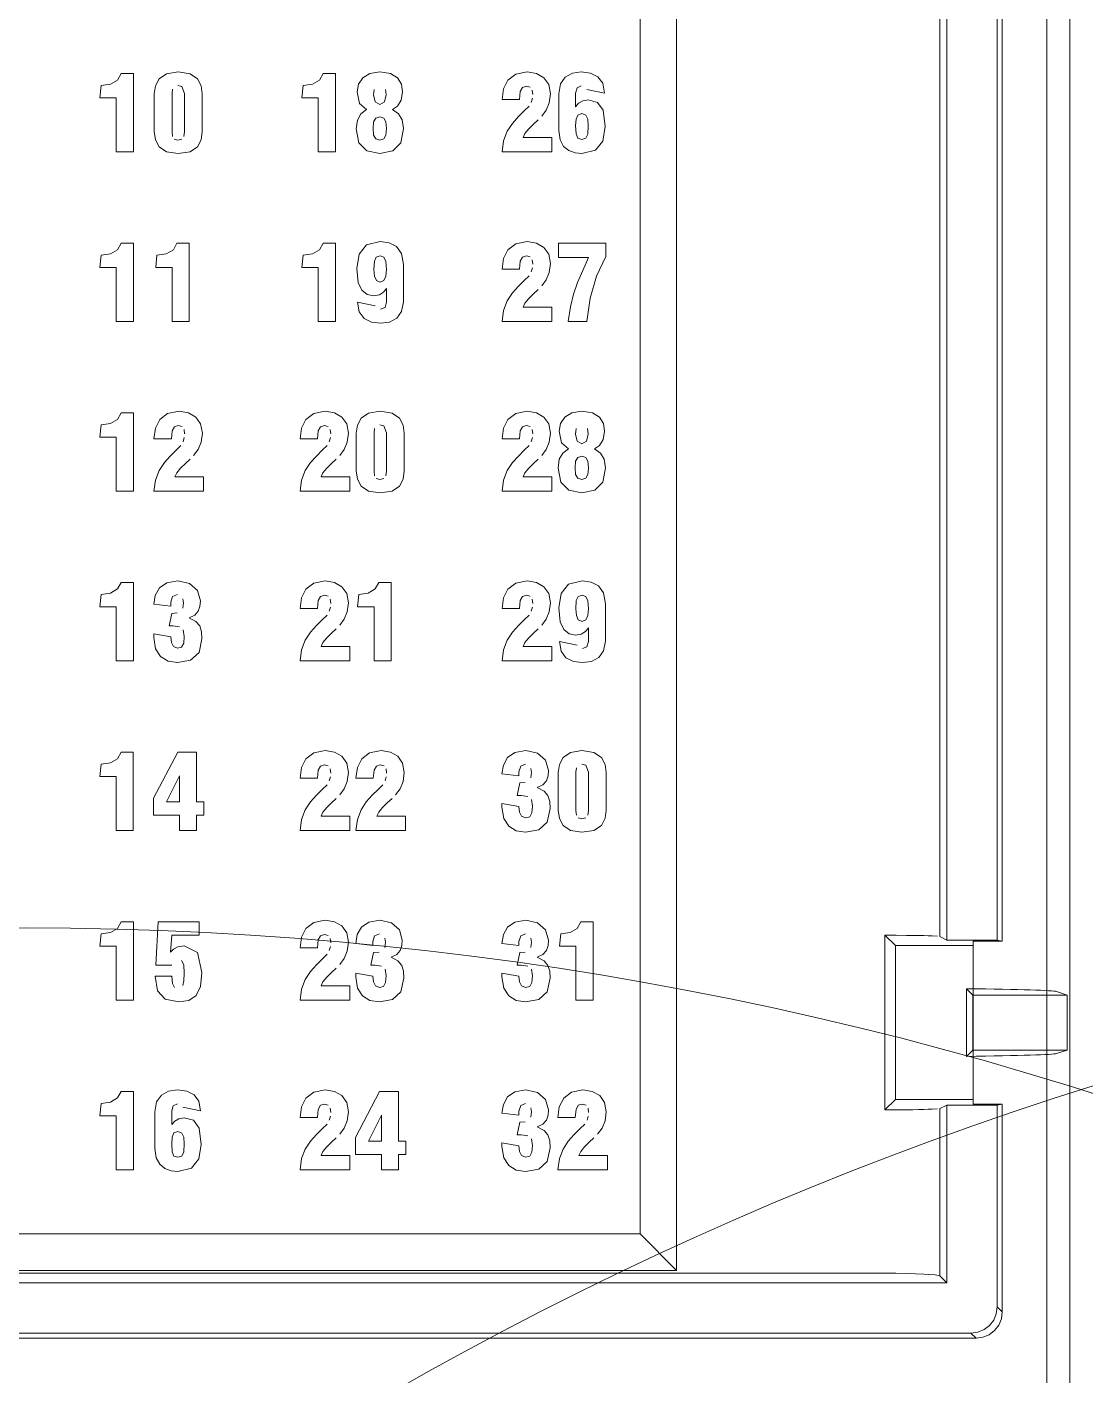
# Model space of a CAD drawing. Header units: millimetres. Extents: x -6000 to 26000, y -6000 to 26000.
# Drawn here: x 128.251 to 131.047, y -4534.939 to -4531.375 of the extents above; entities that cross this region are included whole.
import ezdxf

# ---------------------------------------------------------------- set-up
doc = ezdxf.new("R2010")
doc.units = ezdxf.units.MM
doc.header["$MEASUREMENT"] = 0
doc.layers.add('Чертеж и Рисунок_Ном._пера__7', color=7, linetype='Continuous', lineweight=15)

msp = doc.modelspace()

# ---------------------------------------------------------------- linework, layer by layer
at = {"layer": 'Чертеж и Рисунок_Ном._пера__7', "color": 7, "linetype": 'Continuous', "lineweight": 15}
for p, q in [((130.9465, -4534.9602), (130.9465, -4528.3644)), ((131.0068, -4528.3644), (131.0068, -4534.9602)), ((131.0068, -4528.3644), (131.0068, -4534.9602)), ((131.0068, -4534.9184), (131.0068, -4528.3647)), ((130.663, -4533.7796), (130.663, -4529.2135)), ((130.6822, -4533.7892), (130.6822, -4529.2039)), ((130.8149, -4533.7892), (130.8149, -4529.2039)), ((130.8282, -4529.2013), (130.8282, -4533.7919)), ((129.8711, -4534.5664), (129.8711, -4530.6716)), ((129.9675, -4530.768), (129.9675, -4534.6628)), ((130.5181, -4533.7763), (130.546, -4533.8041)), ((130.5181, -4534.2384), (130.5181, -4533.7763)), ((130.6822, -4533.7892), (130.663, -4533.7796)), ((130.8149, -4533.7892), (130.6822, -4533.7892)), ((130.8282, -4533.7919), (130.8149, -4533.7892)), ((130.546, -4534.2105), (130.546, -4533.8041)), ((130.546, -4533.8041), (130.7517, -4533.8041)), ((130.7517, -4533.7919), (130.7517, -4533.8041)), ((130.8282, -4533.7919), (130.7517, -4533.7919)), ((130.7517, -4534.2105), (130.7517, -4533.8041)), ((130.7338, -4533.9179), (130.7338, -4534.0967)), ((130.7338, -4533.9179), (130.7505, -4533.9346)), ((130.9995, -4533.9346), (130.9718, -4533.9254)), ((130.7505, -4533.9346), (130.7505, -4534.08)), ((130.9995, -4533.9346), (130.7505, -4533.9346)), ((130.9995, -4533.9346), (130.9995, -4534.08)), ((130.7338, -4534.0967), (130.7505, -4534.08)), ((130.7505, -4534.08), (130.9995, -4534.08)), ((130.9718, -4534.0893), (130.9995, -4534.08)), ((130.5181, -4534.2384), (130.546, -4534.2105)), ((130.546, -4534.2105), (130.7517, -4534.2105)), ((130.7517, -4534.2228), (130.7517, -4534.2105)), ((130.6822, -4534.2255), (130.663, -4534.235)), ((130.663, -4534.6767), (130.663, -4534.235)), ((130.8149, -4534.2255), (130.6822, -4534.2255)), ((130.6822, -4534.6959), (130.6822, -4534.2255)), ((130.8282, -4534.2228), (130.7517, -4534.2228)), ((130.8282, -4534.2228), (130.8149, -4534.2255)), ((130.8149, -4534.7593), (130.8149, -4534.2255)), ((130.8282, -4534.2228), (130.8282, -4534.7726)), ((126.4996, -4534.5664), (129.8711, -4534.5664)), ((129.8711, -4534.5664), (129.9675, -4534.6628)), ((130.4545, -4534.6696), (125.9162, -4534.6696)), ((129.9675, -4534.6628), (126.4032, -4534.6628)), ((130.663, -4534.6767), (130.6822, -4534.6959)), ((125.6885, -4534.6959), (130.6822, -4534.6959)), ((130.8282, -4534.7726), (130.8149, -4534.7593)), ((130.759, -4534.8419), (125.6117, -4534.8419)), ((125.6251, -4534.8285), (130.7456, -4534.8285)), ((130.759, -4534.8419), (130.7456, -4534.8285))]:
    msp.add_line(p, q, dxfattribs=at)
at = {"layer": 'Чертеж и Рисунок_Ном._пера__7', "color": 7, "linetype": 'Continuous', "lineweight": 15, "flags": 128}
for points in [[(128.4866, -4531.7055), (128.532, -4531.7055), (128.532, -4531.4985), (128.4996, -4531.4985), (128.4902, -4531.5155)], [(128.6196, -4531.499), (128.6004, -4531.512)], [(128.65, -4531.4941), (128.6196, -4531.499)], [(128.6817, -4531.499), (128.65, -4531.4941)], [(128.7013, -4531.5121), (128.6817, -4531.499)], [(129.0204, -4531.7055), (129.0657, -4531.7055), (129.0657, -4531.4985), (129.0333, -4531.4985), (129.0239, -4531.5155)], [(129.1569, -4531.4983), (129.1381, -4531.5096), (129.1269, -4531.5263)], [(129.1832, -4531.4941), (129.1569, -4531.4983)], [(129.2113, -4531.4984), (129.1832, -4531.4941)], [(129.23, -4531.5098), (129.2113, -4531.4984)], [(129.5424, -4531.5), (129.5218, -4531.5158)], [(129.5727, -4531.4941), (129.5424, -4531.5)], [(129.5973, -4531.498), (129.5727, -4531.4941)], [(129.6168, -4531.5093), (129.5973, -4531.498)], [(129.6296, -4531.5274), (129.6168, -4531.5093)], [(129.6734, -4531.508), (129.6607, -4531.5259)], [(129.7158, -4531.4941), (129.6924, -4531.4975), (129.6734, -4531.508)], [(129.7403, -4531.4972), (129.7158, -4531.4941)], [(129.7597, -4531.5069), (129.7403, -4531.4972)], [(129.7724, -4531.5242), (129.7597, -4531.5069)], [(128.4715, -4531.5263), (128.4466, -4531.5301), (128.4434, -4531.5627), (128.4866, -4531.5627), (128.4866, -4531.7055)], [(128.4902, -4531.5155), (128.4715, -4531.5263)], [(128.5903, -4531.5305), (128.5873, -4531.5521)], [(128.6004, -4531.512), (128.5903, -4531.5305)], [(128.6352, -4531.6645), (128.6341, -4531.6528), (128.6341, -4531.5513), (128.6352, -4531.5395)], [(128.6494, -4531.5298), (128.66, -4531.5323)], [(128.66, -4531.5323), (128.6671, -4531.5513), (128.6671, -4531.6528), (128.6655, -4531.6645)], [(128.7112, -4531.5306), (128.7013, -4531.5121)], [(128.7112, -4531.6732), (128.7139, -4531.6517), (128.7139, -4531.5521), (128.7112, -4531.5306)], [(129.0053, -4531.5263), (128.9803, -4531.5301), (128.9771, -4531.5627), (129.0204, -4531.5627), (129.0204, -4531.7055)], [(129.0239, -4531.5155), (129.0053, -4531.5263)], [(129.1269, -4531.5263), (129.1231, -4531.5465), (129.1293, -4531.5775)], [(129.1709, -4531.5734), (129.1667, -4531.5545), (129.1686, -4531.5401)], [(129.1981, -4531.5401), (129.2, -4531.5545), (129.1958, -4531.5734)], [(129.2403, -4531.5266), (129.23, -4531.5098)], [(129.2436, -4531.5465), (129.2403, -4531.5266)], [(129.5101, -4531.539), (129.5064, -4531.5669), (129.5524, -4531.5669), (129.5543, -4531.5462), (129.5604, -4531.5349)], [(129.5218, -4531.5158), (129.5101, -4531.539)], [(129.5604, -4531.5349), (129.5706, -4531.5315)], [(129.5706, -4531.5315), (129.5809, -4531.5343)], [(129.586, -4531.542), (129.5874, -4531.5536)], [(129.6342, -4531.5518), (129.6296, -4531.5274)], [(129.6607, -4531.5259), (129.656, -4531.5518), (129.656, -4531.6493), (129.6596, -4531.6736)], [(129.7007, -4531.586), (129.7007, -4531.5498), (129.7044, -4531.5358)], [(129.7044, -4531.5358), (129.7158, -4531.5309)], [(129.7304, -4531.5401), (129.777, -4531.5498), (129.7724, -4531.5242)], [(128.5873, -4531.5521), (128.5873, -4531.6517), (128.5903, -4531.6733), (128.6004, -4531.6919)], [(129.1293, -4531.5775), (129.1479, -4531.5936)], [(129.1958, -4531.5734), (129.1832, -4531.5798), (129.1709, -4531.5734)], [(129.2304, -4531.5848), (129.2399, -4531.569)], [(129.2399, -4531.569), (129.2436, -4531.5465)], [(129.5865, -4531.5634), (129.5835, -4531.5745)], [(129.623, -4531.5952), (129.6311, -4531.5761)], [(129.6311, -4531.5761), (129.6342, -4531.5518)], [(129.7195, -4531.5705), (129.7086, -4531.5769), (129.7007, -4531.586)], [(129.734, -4531.568), (129.7195, -4531.5705)], [(129.7582, -4531.5745), (129.734, -4531.568)], [(129.7735, -4531.5952), (129.7582, -4531.5745)], [(129.1479, -4531.5936), (129.133, -4531.6048), (129.1239, -4531.6212)], [(129.167, -4531.6259), (129.1724, -4531.6161), (129.1832, -4531.6131)], [(129.1832, -4531.6131), (129.1938, -4531.6161)], [(129.1938, -4531.6161), (129.1993, -4531.626), (129.2009, -4531.644)], [(129.2168, -4531.5936), (129.2304, -4531.5848)], [(129.2324, -4531.6048), (129.2168, -4531.5936)], [(129.2422, -4531.6211), (129.2324, -4531.6048)], [(129.5494, -4531.6123), (129.5338, -4531.63)], [(129.5647, -4531.5973), (129.5494, -4531.6123)], [(129.5777, -4531.5842), (129.5647, -4531.5973)], [(129.6112, -4531.6113), (129.623, -4531.5952)], [(129.7007, -4531.636), (129.7019, -4531.6188), (129.7067, -4531.608), (129.7169, -4531.6042), (129.7274, -4531.608)], [(129.7274, -4531.608), (129.7326, -4531.619)], [(129.7727, -4531.6767), (129.7788, -4531.6387), (129.7735, -4531.5952)], [(129.1239, -4531.6212), (129.1208, -4531.6446), (129.1278, -4531.6815)], [(129.1655, -4531.644), (129.167, -4531.6259)], [(129.167, -4531.6612), (129.1655, -4531.644)], [(129.2009, -4531.644), (129.1994, -4531.6612)], [(129.2386, -4531.6814), (129.2456, -4531.644), (129.2422, -4531.6211)], [(129.52, -4531.6509), (129.5102, -4531.6759)], [(129.5338, -4531.63), (129.52, -4531.6509)], [(129.5666, -4531.6567), (129.5767, -4531.6447)], [(129.5767, -4531.6447), (129.5894, -4531.6325)], [(129.5894, -4531.6325), (129.6018, -4531.621)], [(129.702, -4531.6577), (129.7007, -4531.636)], [(129.7326, -4531.619), (129.734, -4531.6363)], [(129.734, -4531.6363), (129.7327, -4531.6582)], [(128.66, -4531.6718), (128.6494, -4531.6743), (128.6397, -4531.6718)], [(128.7013, -4531.6918), (128.7112, -4531.6732)], [(129.1278, -4531.6815), (129.1487, -4531.703)], [(129.1724, -4531.6713), (129.167, -4531.6612)], [(129.194, -4531.6713), (129.1832, -4531.6746), (129.1724, -4531.6713)], [(129.1994, -4531.6612), (129.194, -4531.6713)], [(129.2177, -4531.703), (129.2386, -4531.6814)], [(129.5064, -4531.7055), (129.6377, -4531.7055), (129.6377, -4531.6676), (129.5618, -4531.6676), (129.5666, -4531.6567)], [(129.5102, -4531.6759), (129.5064, -4531.7055)], [(129.6596, -4531.6736), (129.6691, -4531.6909)], [(129.7068, -4531.669), (129.702, -4531.6577)], [(129.7169, -4531.6723), (129.7068, -4531.669)], [(129.7275, -4531.6692), (129.7169, -4531.6723)], [(129.7327, -4531.6582), (129.7275, -4531.6692)], [(129.7529, -4531.7012), (129.7727, -4531.6767)], [(128.6004, -4531.6919), (128.6196, -4531.705)], [(128.6196, -4531.705), (128.65, -4531.7099)], [(128.65, -4531.7099), (128.6817, -4531.705)], [(128.6817, -4531.705), (128.7013, -4531.6918)], [(129.1487, -4531.703), (129.1832, -4531.7099)], [(129.1832, -4531.7099), (129.2177, -4531.703)], [(129.6691, -4531.6909), (129.683, -4531.7021), (129.6995, -4531.7081), (129.7169, -4531.7099)], [(129.7169, -4531.7099), (129.7529, -4531.7012)], [(128.4902, -4531.964), (128.4715, -4531.9748)], [(128.4866, -4532.1541), (128.532, -4532.1541), (128.532, -4531.9471), (128.4996, -4531.9471), (128.4902, -4531.964)], [(128.6377, -4531.964), (128.619, -4531.9748)], [(128.6341, -4532.1541), (128.6795, -4532.1541), (128.6795, -4531.9471), (128.6471, -4531.9471), (128.6377, -4531.964)], [(129.0239, -4531.964), (129.0053, -4531.9748)], [(129.0204, -4532.1541), (129.0657, -4532.1541), (129.0657, -4531.9471), (129.0333, -4531.9471), (129.0239, -4531.964)], [(129.1841, -4531.9427), (129.1485, -4531.9513), (129.1289, -4531.9755)], [(129.2077, -4531.9456), (129.1841, -4531.9427)], [(129.2407, -4531.9743), (129.2273, -4531.9556), (129.2077, -4531.9456)], [(129.5218, -4531.9644), (129.5101, -4531.9875)], [(129.5424, -4531.9485), (129.5218, -4531.9644)], [(129.5727, -4531.9427), (129.5424, -4531.9485)], [(129.5973, -4531.9466), (129.5727, -4531.9427)], [(129.6168, -4531.9579), (129.5973, -4531.9466)], [(129.6296, -4531.976), (129.6168, -4531.9579)], [(129.7562, -4532.0339), (129.7802, -4531.9816), (129.7802, -4531.9471), (129.6554, -4531.9471), (129.6554, -4531.9851), (129.7352, -4531.9851), (129.7194, -4532.019)], [(128.4715, -4531.9748), (128.4466, -4531.9786), (128.4434, -4532.0113), (128.4866, -4532.0113), (128.4866, -4532.1541)], [(128.619, -4531.9748), (128.5941, -4531.9786), (128.5909, -4532.0113), (128.6341, -4532.0113), (128.6341, -4532.1541)], [(129.0053, -4531.9748), (128.9803, -4531.9786), (128.9771, -4532.0113), (129.0204, -4532.0113), (129.0204, -4532.1541)], [(129.1289, -4531.9755), (129.1228, -4532.0134), (129.1264, -4532.0504)], [(129.1676, -4532.0166), (129.1688, -4531.9947)], [(129.1688, -4531.9947), (129.1737, -4531.9835)], [(129.1737, -4531.9835), (129.1841, -4531.9804)], [(129.1841, -4531.9804), (129.1943, -4531.9836)], [(129.1943, -4531.9836), (129.1994, -4531.9949)], [(129.1994, -4531.9949), (129.2009, -4532.0166)], [(129.2409, -4532.1277), (129.2456, -4532.102), (129.2456, -4532.0036), (129.2407, -4531.9743)], [(129.5101, -4531.9875), (129.5064, -4532.0154), (129.5524, -4532.0154), (129.5543, -4531.9948), (129.5604, -4531.9835)], [(129.5604, -4531.9835), (129.5706, -4531.9801)], [(129.5706, -4531.9801), (129.5809, -4531.9828)], [(129.586, -4531.9905), (129.5874, -4532.0022)], [(129.6342, -4532.0004), (129.6296, -4531.976)], [(129.6311, -4532.0247), (129.6342, -4532.0004)], [(129.1691, -4532.0342), (129.1676, -4532.0166)], [(129.1841, -4532.0499), (129.1742, -4532.0457), (129.1691, -4532.0342)], [(129.1994, -4532.0342), (129.1943, -4532.0457)], [(129.2009, -4532.0166), (129.1994, -4532.0342)], [(129.5777, -4532.0328), (129.5647, -4532.0459)], [(129.5865, -4532.0119), (129.5835, -4532.023)], [(129.6112, -4532.0599), (129.623, -4532.0438)], [(129.623, -4532.0438), (129.6311, -4532.0247)], [(129.7194, -4532.019), (129.7061, -4532.0504)], [(129.7393, -4532.0923), (129.7562, -4532.0339)], [(129.1264, -4532.0504), (129.136, -4532.0709)], [(129.136, -4532.0709), (129.1502, -4532.0824)], [(129.182, -4532.0833), (129.193, -4532.0764)], [(129.1943, -4532.0457), (129.1841, -4532.0499)], [(129.193, -4532.0764), (129.2009, -4532.0669), (129.2009, -4532.1029), (129.1971, -4532.1168)], [(129.5338, -4532.0785), (129.52, -4532.0995)], [(129.5494, -4532.0609), (129.5338, -4532.0785)], [(129.5647, -4532.0459), (129.5494, -4532.0609)], [(129.5894, -4532.081), (129.6018, -4532.0695)], [(129.7061, -4532.0504), (129.6954, -4532.0816)], [(129.1243, -4532.1029), (129.1289, -4532.1284), (129.1416, -4532.1457)], [(129.1709, -4532.1126), (129.1243, -4532.1029)], [(129.1502, -4532.0824), (129.1673, -4532.0861)], [(129.1673, -4532.0861), (129.182, -4532.0833)], [(129.5064, -4532.1541), (129.6377, -4532.1541), (129.6377, -4532.1161), (129.5618, -4532.1161), (129.5666, -4532.1053)], [(129.52, -4532.0995), (129.5102, -4532.1244)], [(129.5666, -4532.1053), (129.5767, -4532.0932)], [(129.5767, -4532.0932), (129.5894, -4532.081)], [(129.6954, -4532.0816), (129.687, -4532.1154)], [(129.7308, -4532.1541), (129.7393, -4532.0923)], [(129.1416, -4532.1457), (129.161, -4532.1555)], [(129.1971, -4532.1168), (129.1855, -4532.1217)], [(129.209, -4532.1553), (129.228, -4532.1452)], [(129.228, -4532.1452), (129.2409, -4532.1277)], [(129.5102, -4532.1244), (129.5064, -4532.1541)], [(129.687, -4532.1154), (129.681, -4532.1541), (129.7308, -4532.1541)], [(129.161, -4532.1555), (129.1855, -4532.1585), (129.209, -4532.1553)], [(128.4866, -4532.6026), (128.532, -4532.6026), (128.532, -4532.3957), (128.4996, -4532.3957), (128.4902, -4532.4126)], [(128.6224, -4532.3971), (128.6018, -4532.4129)], [(128.6527, -4532.3912), (128.6224, -4532.3971)], [(128.6773, -4532.3951), (128.6527, -4532.3912)], [(128.6968, -4532.4064), (128.6773, -4532.3951)], [(129.0086, -4532.3971), (128.988, -4532.4129)], [(129.0389, -4532.3912), (129.0086, -4532.3971)], [(129.0636, -4532.3951), (129.0389, -4532.3912)], [(129.083, -4532.4064), (129.0636, -4532.3951)], [(129.1534, -4532.3961), (129.1341, -4532.4091)], [(129.1838, -4532.3912), (129.1534, -4532.3961)], [(129.2155, -4532.3962), (129.1838, -4532.3912)], [(129.2351, -4532.4092), (129.2155, -4532.3962)], [(129.5424, -4532.3971), (129.5218, -4532.4129)], [(129.5727, -4532.3912), (129.5424, -4532.3971)], [(129.5973, -4532.3951), (129.5727, -4532.3912)], [(129.6168, -4532.4064), (129.5973, -4532.3951)], [(129.6907, -4532.3954), (129.6719, -4532.4068), (129.6607, -4532.4234)], [(129.7169, -4532.3912), (129.6907, -4532.3954)], [(129.745, -4532.3955), (129.7169, -4532.3912)], [(129.7637, -4532.407), (129.745, -4532.3955)], [(128.4715, -4532.4234), (128.4466, -4532.4272), (128.4434, -4532.4598), (128.4866, -4532.4598), (128.4866, -4532.6026)], [(128.4902, -4532.4126), (128.4715, -4532.4234)], [(128.5901, -4532.4361), (128.5864, -4532.464), (128.6324, -4532.464), (128.6343, -4532.4433), (128.6404, -4532.432)], [(128.6018, -4532.4129), (128.5901, -4532.4361)], [(128.6404, -4532.432), (128.6506, -4532.4286)], [(128.6506, -4532.4286), (128.6609, -4532.4314)], [(128.7096, -4532.4245), (128.6968, -4532.4064)], [(128.7142, -4532.4489), (128.7096, -4532.4245)], [(128.9764, -4532.4361), (128.9727, -4532.464), (129.0186, -4532.464), (129.0206, -4532.4433), (129.0267, -4532.432)], [(128.988, -4532.4129), (128.9764, -4532.4361)], [(129.0267, -4532.432), (129.0369, -4532.4286)], [(129.0369, -4532.4286), (129.0471, -4532.4314)], [(129.0959, -4532.4245), (129.083, -4532.4064)], [(129.1005, -4532.4489), (129.0959, -4532.4245)], [(129.124, -4532.4277), (129.1211, -4532.4493)], [(129.1341, -4532.4091), (129.124, -4532.4277)], [(129.1832, -4532.4269), (129.1938, -4532.4294)], [(129.1938, -4532.4294), (129.2009, -4532.4484), (129.2009, -4532.5499), (129.1993, -4532.5617)], [(129.2449, -4532.4277), (129.2351, -4532.4092)], [(129.2449, -4532.5703), (129.2477, -4532.5488), (129.2477, -4532.4493), (129.2449, -4532.4277)], [(129.5101, -4532.4361), (129.5064, -4532.464), (129.5524, -4532.464), (129.5543, -4532.4433), (129.5604, -4532.432)], [(129.5218, -4532.4129), (129.5101, -4532.4361)], [(129.5604, -4532.432), (129.5706, -4532.4286)], [(129.5706, -4532.4286), (129.5809, -4532.4314)], [(129.6296, -4532.4245), (129.6168, -4532.4064)], [(129.6342, -4532.4489), (129.6296, -4532.4245)], [(129.6607, -4532.4234), (129.6569, -4532.4436), (129.663, -4532.4746)], [(129.7741, -4532.4237), (129.7637, -4532.407)], [(129.7773, -4532.4436), (129.7741, -4532.4237)], [(128.6665, -4532.4605), (128.6635, -4532.4716)], [(128.666, -4532.4391), (128.6674, -4532.4507)], [(128.7111, -4532.4732), (128.7142, -4532.4489)], [(129.0528, -4532.4605), (129.0497, -4532.4716)], [(129.0522, -4532.4391), (129.0537, -4532.4507)], [(129.0974, -4532.4732), (129.1005, -4532.4489)], [(129.1211, -4532.4493), (129.1211, -4532.5488), (129.124, -4532.5704), (129.1341, -4532.589)], [(129.169, -4532.5617), (129.1679, -4532.5499), (129.1679, -4532.4484), (129.169, -4532.4366)], [(129.5865, -4532.4605), (129.5835, -4532.4716)], [(129.586, -4532.4391), (129.5874, -4532.4507)], [(129.6311, -4532.4732), (129.6342, -4532.4489)], [(129.7046, -4532.4705), (129.7005, -4532.4516), (129.7024, -4532.4372)], [(129.7295, -4532.4705), (129.7169, -4532.4769), (129.7046, -4532.4705)], [(129.7318, -4532.4372), (129.7337, -4532.4516), (129.7295, -4532.4705)], [(129.7641, -4532.4819), (129.7737, -4532.4661)], [(129.7737, -4532.4661), (129.7773, -4532.4436)], [(128.6447, -4532.4944), (128.6294, -4532.5095)], [(128.6577, -4532.4813), (128.6447, -4532.4944)], [(128.6912, -4532.5084), (128.703, -4532.4923)], [(128.703, -4532.4923), (128.7111, -4532.4732)], [(129.031, -4532.4944), (129.0157, -4532.5095)], [(129.0439, -4532.4813), (129.031, -4532.4944)], [(129.0775, -4532.5084), (129.0892, -4532.4923)], [(129.0892, -4532.4923), (129.0974, -4532.4732)], [(129.5647, -4532.4944), (129.5494, -4532.5095)], [(129.5777, -4532.4813), (129.5647, -4532.4944)], [(129.6112, -4532.5084), (129.623, -4532.4923)], [(129.623, -4532.4923), (129.6311, -4532.4732)], [(129.6816, -4532.4908), (129.6667, -4532.5019), (129.6576, -4532.5183)], [(129.663, -4532.4746), (129.6816, -4532.4908)], [(129.7505, -4532.4908), (129.7641, -4532.4819)], [(129.7661, -4532.5019), (129.7505, -4532.4908)], [(129.7759, -4532.5182), (129.7661, -4532.5019)], [(128.6138, -4532.5271), (128.6, -4532.548)], [(128.6294, -4532.5095), (128.6138, -4532.5271)], [(128.6466, -4532.5538), (128.6567, -4532.5418)], [(128.6567, -4532.5418), (128.6694, -4532.5296)], [(128.6694, -4532.5296), (128.6818, -4532.5181)], [(129, -4532.5271), (128.9862, -4532.548)], [(129.0157, -4532.5095), (129, -4532.5271)], [(129.0328, -4532.5538), (129.043, -4532.5418)], [(129.043, -4532.5418), (129.0556, -4532.5296)], [(129.0556, -4532.5296), (129.068, -4532.5181)], [(129.5338, -4532.5271), (129.52, -4532.548)], [(129.5494, -4532.5095), (129.5338, -4532.5271)], [(129.5666, -4532.5538), (129.5767, -4532.5418)], [(129.5767, -4532.5418), (129.5894, -4532.5296)], [(129.5894, -4532.5296), (129.6018, -4532.5181)], [(129.6576, -4532.5183), (129.6545, -4532.5417), (129.6615, -4532.5786)], [(129.6993, -4532.5411), (129.7008, -4532.523)], [(129.7008, -4532.5583), (129.6993, -4532.5411)], [(129.7008, -4532.523), (129.7062, -4532.5132), (129.7169, -4532.5102)], [(129.7169, -4532.5102), (129.7275, -4532.5132)], [(129.7275, -4532.5132), (129.733, -4532.5231), (129.7346, -4532.5411)], [(129.7346, -4532.5411), (129.7332, -4532.5583)], [(129.7723, -4532.5785), (129.7794, -4532.5411), (129.7759, -4532.5182)], [(128.5864, -4532.6026), (128.7177, -4532.6026), (128.7177, -4532.5647), (128.6418, -4532.5647), (128.6466, -4532.5538)], [(128.5902, -4532.573), (128.5864, -4532.6026)], [(128.6, -4532.548), (128.5902, -4532.573)], [(128.9727, -4532.6026), (129.104, -4532.6026), (129.104, -4532.5647), (129.028, -4532.5647), (129.0328, -4532.5538)], [(128.9764, -4532.573), (128.9727, -4532.6026)], [(128.9862, -4532.548), (128.9764, -4532.573)], [(129.1938, -4532.5689), (129.1832, -4532.5714), (129.1735, -4532.5689)], [(129.2351, -4532.589), (129.2449, -4532.5703)], [(129.5064, -4532.6026), (129.6377, -4532.6026), (129.6377, -4532.5647), (129.5618, -4532.5647), (129.5666, -4532.5538)], [(129.5102, -4532.573), (129.5064, -4532.6026)], [(129.52, -4532.548), (129.5102, -4532.573)], [(129.7062, -4532.5684), (129.7008, -4532.5583)], [(129.7278, -4532.5684), (129.7169, -4532.5717), (129.7062, -4532.5684)], [(129.7332, -4532.5583), (129.7278, -4532.5684)], [(129.7514, -4532.6001), (129.7723, -4532.5785)], [(129.1341, -4532.589), (129.1534, -4532.6022)], [(129.1534, -4532.6022), (129.1838, -4532.607)], [(129.1838, -4532.607), (129.2155, -4532.6021)], [(129.2155, -4532.6021), (129.2351, -4532.589)], [(129.6615, -4532.5786), (129.6824, -4532.6001)], [(129.6824, -4532.6001), (129.7169, -4532.607)], [(129.7169, -4532.607), (129.7514, -4532.6001)], [(128.4902, -4532.8611), (128.4715, -4532.8719)], [(128.4866, -4533.0512), (128.532, -4533.0512), (128.532, -4532.8442), (128.4996, -4532.8442), (128.4902, -4532.8611)], [(128.601, -4532.8584), (128.5897, -4532.8779), (128.5861, -4532.901), (128.6309, -4532.9069)], [(128.6205, -4532.8449), (128.601, -4532.8584)], [(128.6491, -4532.8398), (128.6205, -4532.8449)], [(128.6804, -4532.8465), (128.6491, -4532.8398)], [(128.7014, -4532.8648), (128.6804, -4532.8465)], [(128.988, -4532.8615), (128.9764, -4532.8846)], [(129.0086, -4532.8456), (128.988, -4532.8615)], [(129.0389, -4532.8398), (129.0086, -4532.8456)], [(129.0636, -4532.8437), (129.0389, -4532.8398)], [(129.083, -4532.855), (129.0636, -4532.8437)], [(129.0959, -4532.8731), (129.083, -4532.855)], [(129.1714, -4532.8611), (129.1528, -4532.8719)], [(129.1679, -4533.0512), (129.2132, -4533.0512), (129.2132, -4532.8442), (129.1808, -4532.8442), (129.1714, -4532.8611)], [(129.5218, -4532.8615), (129.5101, -4532.8846)], [(129.5424, -4532.8456), (129.5218, -4532.8615)], [(129.5727, -4532.8398), (129.5424, -4532.8456)], [(129.5973, -4532.8437), (129.5727, -4532.8398)], [(129.6168, -4532.855), (129.5973, -4532.8437)], [(129.6296, -4532.8731), (129.6168, -4532.855)], [(129.7178, -4532.8398), (129.6823, -4532.8484), (129.6627, -4532.8726)], [(129.7415, -4532.8427), (129.7178, -4532.8398)], [(129.7744, -4532.8714), (129.761, -4532.8527), (129.7415, -4532.8427)], [(128.4715, -4532.8719), (128.4466, -4532.8757), (128.4434, -4532.9084), (128.4866, -4532.9084), (128.4866, -4533.0512)], [(128.6309, -4532.9069), (128.6309, -4532.8957), (128.6356, -4532.8809)], [(128.6356, -4532.8809), (128.6483, -4532.8754)], [(128.6626, -4532.8868), (128.6642, -4532.8975), (128.6625, -4532.9118)], [(128.7089, -4532.8925), (128.7014, -4532.8648)], [(128.7078, -4532.907), (128.7089, -4532.8925)], [(128.9764, -4532.8846), (128.9727, -4532.9125), (129.0186, -4532.9125), (129.0206, -4532.8919), (129.0267, -4532.8806)], [(129.0267, -4532.8806), (129.0369, -4532.8772)], [(129.0369, -4532.8772), (129.0471, -4532.8799)], [(129.0522, -4532.8876), (129.0537, -4532.8993)], [(129.1005, -4532.8975), (129.0959, -4532.8731)], [(129.0974, -4532.9218), (129.1005, -4532.8975)], [(129.1528, -4532.8719), (129.1278, -4532.8757), (129.1246, -4532.9084), (129.1679, -4532.9084), (129.1679, -4533.0512)], [(129.5101, -4532.8846), (129.5064, -4532.9125), (129.5524, -4532.9125), (129.5543, -4532.8919), (129.5604, -4532.8806)], [(129.5604, -4532.8806), (129.5706, -4532.8772)], [(129.5706, -4532.8772), (129.5809, -4532.8799)], [(129.586, -4532.8876), (129.5874, -4532.8993)], [(129.6342, -4532.8975), (129.6296, -4532.8731)], [(129.6311, -4532.9218), (129.6342, -4532.8975)], [(129.6627, -4532.8726), (129.6566, -4532.9105), (129.6601, -4532.9475)], [(129.7013, -4532.9137), (129.7025, -4532.8918)], [(129.7025, -4532.8918), (129.7074, -4532.8806)], [(129.7074, -4532.8806), (129.7178, -4532.8775)], [(129.7178, -4532.8775), (129.7281, -4532.8807)], [(129.7281, -4532.8807), (129.7332, -4532.892)], [(129.7332, -4532.892), (129.7346, -4532.9137)], [(129.7746, -4533.0248), (129.7794, -4532.9991), (129.7794, -4532.9007), (129.7744, -4532.8714)], [(128.6476, -4532.9244), (128.6332, -4532.9255), (128.6262, -4532.9587), (128.6365, -4532.9587), (128.6542, -4532.961)], [(128.6795, -4532.9373), (128.6945, -4532.9302)], [(128.6945, -4532.9302), (128.7035, -4532.9198)], [(128.7035, -4532.9198), (128.7078, -4532.907)], [(129.0439, -4532.9299), (129.031, -4532.943)], [(129.0528, -4532.909), (129.0497, -4532.9201)], [(129.0892, -4532.9409), (129.0974, -4532.9218)], [(129.5777, -4532.9299), (129.5647, -4532.943)], [(129.5865, -4532.909), (129.5835, -4532.9201)], [(129.623, -4532.9409), (129.6311, -4532.9218)], [(129.7028, -4532.9314), (129.7013, -4532.9137)], [(129.7178, -4532.947), (129.7079, -4532.9428), (129.7028, -4532.9314)], [(129.7332, -4532.9314), (129.7281, -4532.9428)], [(129.7346, -4532.9137), (129.7332, -4532.9314)], [(128.6637, -4532.9694), (128.6665, -4532.9864)], [(128.6972, -4532.9469), (128.6795, -4532.9373)], [(128.7074, -4532.9589), (128.6972, -4532.9469)], [(128.7122, -4532.9742), (128.7074, -4532.9589)], [(129.0157, -4532.958), (129, -4532.9756)], [(129.031, -4532.943), (129.0157, -4532.958)], [(129.0556, -4532.9781), (129.068, -4532.9666)], [(129.0775, -4532.957), (129.0892, -4532.9409)], [(129.5494, -4532.958), (129.5338, -4532.9756)], [(129.5647, -4532.943), (129.5494, -4532.958)], [(129.5894, -4532.9781), (129.6018, -4532.9666)], [(129.6112, -4532.957), (129.623, -4532.9409)], [(129.6601, -4532.9475), (129.6698, -4532.968)], [(129.6698, -4532.968), (129.6839, -4532.9796)], [(129.7281, -4532.9428), (129.7178, -4532.947)], [(129.7267, -4532.9735), (129.7346, -4532.964), (129.7346, -4533), (129.7308, -4533.0139)], [(128.6325, -4533.0022), (128.6309, -4532.9873), (128.5861, -4532.9793), (128.5861, -4532.9897), (128.5908, -4533.0194)], [(128.6381, -4533.0133), (128.6325, -4533.0022)], [(128.6665, -4532.9864), (128.665, -4533.0046), (128.6593, -4533.0146)], [(128.7055, -4533.029), (128.7133, -4532.9932)], [(128.7133, -4532.9932), (128.7122, -4532.9742)], [(128.9727, -4533.0512), (129.104, -4533.0512), (129.104, -4533.0132), (129.028, -4533.0132), (129.0328, -4533.0024)], [(128.9862, -4532.9966), (128.9764, -4533.0216)], [(129, -4532.9756), (128.9862, -4532.9966)], [(129.0328, -4533.0024), (129.043, -4532.9904)], [(129.043, -4532.9904), (129.0556, -4532.9781)], [(129.5064, -4533.0512), (129.6377, -4533.0512), (129.6377, -4533.0132), (129.5618, -4533.0132), (129.5666, -4533.0024)], [(129.52, -4532.9966), (129.5102, -4533.0216)], [(129.5338, -4532.9756), (129.52, -4532.9966)], [(129.5666, -4533.0024), (129.5767, -4532.9904)], [(129.5767, -4532.9904), (129.5894, -4532.9781)], [(129.6581, -4533), (129.6626, -4533.0255), (129.6753, -4533.0428)], [(129.7047, -4533.0097), (129.6581, -4533)], [(129.6839, -4532.9796), (129.701, -4532.9832)], [(129.701, -4532.9832), (129.7158, -4532.9804)], [(129.7158, -4532.9804), (129.7267, -4532.9735)], [(128.5908, -4533.0194), (128.6038, -4533.0399)], [(128.6038, -4533.0399), (128.6235, -4533.0518)], [(128.6486, -4533.0176), (128.6381, -4533.0133)], [(128.6593, -4533.0146), (128.6486, -4533.0176)], [(128.6833, -4533.0492), (128.7055, -4533.029)], [(128.9764, -4533.0216), (128.9727, -4533.0512)], [(129.5102, -4533.0216), (129.5064, -4533.0512)], [(129.7308, -4533.0139), (129.7193, -4533.0188)], [(129.7618, -4533.0424), (129.7746, -4533.0248)], [(128.6235, -4533.0518), (128.6486, -4533.0556)], [(128.6486, -4533.0556), (128.6833, -4533.0492)], [(129.6753, -4533.0428), (129.6947, -4533.0526)], [(129.6947, -4533.0526), (129.7193, -4533.0556), (129.7427, -4533.0524)], [(129.7427, -4533.0524), (129.7618, -4533.0424)], [(129.0389, -4533.2884), (129.0086, -4533.2942)], [(129.0636, -4533.2922), (129.0389, -4533.2884)], [(129.1864, -4533.2884), (129.1561, -4533.2942)], [(129.2111, -4533.2922), (129.1864, -4533.2884)], [(129.5691, -4533.2884), (129.5405, -4533.2934)], [(129.6004, -4533.295), (129.5691, -4533.2884)], [(129.7175, -4533.2884), (129.6871, -4533.2932)], [(129.7492, -4533.2933), (129.7175, -4533.2884)], [(128.4714, -4533.3205), (128.4464, -4533.3243), (128.4432, -4533.3569), (128.4865, -4533.3569), (128.4865, -4533.4997)], [(128.49, -4533.3097), (128.4714, -4533.3205)], [(128.4865, -4533.4997), (128.5318, -4533.4997), (128.5318, -4533.2928), (128.4994, -4533.2928), (128.49, -4533.3097)], [(128.988, -4533.31), (128.9764, -4533.3332)], [(129.0086, -4533.2942), (128.988, -4533.31)], [(129.0267, -4533.3291), (129.0369, -4533.3257)], [(129.0369, -4533.3257), (129.0471, -4533.3285)], [(129.083, -4533.3035), (129.0636, -4533.2922)], [(129.0959, -4533.3216), (129.083, -4533.3035)], [(129.1005, -4533.3461), (129.0959, -4533.3216)], [(129.1355, -4533.31), (129.1239, -4533.3332)], [(129.1561, -4533.2942), (129.1355, -4533.31)], [(129.1742, -4533.3291), (129.1844, -4533.3257)], [(129.1844, -4533.3257), (129.1946, -4533.3285)], [(129.2305, -4533.3035), (129.2111, -4533.2922)], [(129.2434, -4533.3216), (129.2305, -4533.3035)], [(129.248, -4533.3461), (129.2434, -4533.3216)], [(129.521, -4533.307), (129.5097, -4533.3265), (129.5061, -4533.3496), (129.5509, -4533.3555)], [(129.5405, -4533.2934), (129.521, -4533.307)], [(129.5556, -4533.3295), (129.5683, -4533.324)], [(129.6213, -4533.3134), (129.6004, -4533.295)], [(129.6289, -4533.3411), (129.6213, -4533.3134)], [(129.6577, -4533.3248), (129.6548, -4533.3464)], [(129.6679, -4533.3062), (129.6577, -4533.3248)], [(129.6871, -4533.2932), (129.6679, -4533.3062)], [(129.7169, -4533.324), (129.7275, -4533.3265)], [(129.7275, -4533.3265), (129.7346, -4533.3455), (129.7346, -4533.447), (129.733, -4533.4588)], [(129.7688, -4533.3063), (129.7492, -4533.2933)], [(129.7787, -4533.3249), (129.7688, -4533.3063)], [(129.7787, -4533.4674), (129.7814, -4533.4459), (129.7814, -4533.3464), (129.7787, -4533.3249)], [(128.9764, -4533.3332), (128.9727, -4533.3611), (129.0186, -4533.3611), (129.0206, -4533.3404), (129.0267, -4533.3291)], [(129.0528, -4533.3576), (129.0497, -4533.3687)], [(129.0522, -4533.3362), (129.0537, -4533.3478)], [(129.0974, -4533.3704), (129.1005, -4533.3461)], [(129.1239, -4533.3332), (129.1202, -4533.3611), (129.1661, -4533.3611), (129.1681, -4533.3404), (129.1742, -4533.3291)], [(129.2003, -4533.3576), (129.1972, -4533.3687)], [(129.1997, -4533.3362), (129.2012, -4533.3478)], [(129.2449, -4533.3704), (129.248, -4533.3461)], [(129.5509, -4533.3555), (129.5509, -4533.3443), (129.5556, -4533.3295)], [(129.5826, -4533.3354), (129.5842, -4533.3461), (129.5825, -4533.3604)], [(129.6235, -4533.3684), (129.6278, -4533.3555)], [(129.6278, -4533.3555), (129.6289, -4533.3411)], [(129.6548, -4533.3464), (129.6548, -4533.4459), (129.6577, -4533.4675), (129.6679, -4533.4862)], [(129.7027, -4533.4588), (129.7016, -4533.447), (129.7016, -4533.3455), (129.7027, -4533.3337)], [(129.031, -4533.3915), (129.0157, -4533.4066)], [(129.0439, -4533.3785), (129.031, -4533.3915)], [(129.0775, -4533.4055), (129.0892, -4533.3894)], [(129.0892, -4533.3894), (129.0974, -4533.3704)], [(129.1785, -4533.3915), (129.1632, -4533.4066)], [(129.1914, -4533.3785), (129.1785, -4533.3915)], [(129.225, -4533.4055), (129.2367, -4533.3894)], [(129.2367, -4533.3894), (129.2449, -4533.3704)], [(129.5676, -4533.373), (129.5532, -4533.374), (129.5462, -4533.4073), (129.5565, -4533.4073), (129.5742, -4533.4096)], [(129.5995, -4533.3858), (129.6145, -4533.3788)], [(129.6172, -4533.3954), (129.5995, -4533.3858)], [(129.6145, -4533.3788), (129.6235, -4533.3684)], [(129.6274, -4533.4075), (129.6172, -4533.3954)], [(129, -4533.4242), (128.9862, -4533.4451)], [(129.0157, -4533.4066), (129, -4533.4242)], [(129.043, -4533.4389), (129.0556, -4533.4267)], [(129.0556, -4533.4267), (129.068, -4533.4152)], [(129.1475, -4533.4242), (129.1337, -4533.4451)], [(129.1632, -4533.4066), (129.1475, -4533.4242)], [(129.1905, -4533.4389), (129.2031, -4533.4267)], [(129.2031, -4533.4267), (129.2155, -4533.4152)], [(129.5525, -4533.4508), (129.5509, -4533.4359), (129.5061, -4533.4279), (129.5061, -4533.4382), (129.5108, -4533.4679)], [(129.5837, -4533.418), (129.5865, -4533.435)], [(129.6322, -4533.4227), (129.6274, -4533.4075)], [(129.6333, -4533.4417), (129.6322, -4533.4227)], [(128.9727, -4533.4997), (129.104, -4533.4997), (129.104, -4533.4618), (129.028, -4533.4618), (129.0328, -4533.4509)], [(128.9862, -4533.4451), (128.9764, -4533.4701)], [(129.0328, -4533.4509), (129.043, -4533.4389)], [(129.1202, -4533.4997), (129.2515, -4533.4997), (129.2515, -4533.4618), (129.1755, -4533.4618), (129.1803, -4533.4509)], [(129.1337, -4533.4451), (129.1239, -4533.4701)], [(129.1803, -4533.4509), (129.1905, -4533.4389)], [(129.5108, -4533.4679), (129.5238, -4533.4884)], [(129.5581, -4533.4619), (129.5525, -4533.4508)], [(129.5685, -4533.4662), (129.5581, -4533.4619)], [(129.5793, -4533.4631), (129.5685, -4533.4662)], [(129.5865, -4533.435), (129.5849, -4533.4531), (129.5793, -4533.4631)], [(129.6255, -4533.4776), (129.6333, -4533.4417)], [(129.7275, -4533.466), (129.7169, -4533.4685), (129.7072, -4533.466)], [(129.7688, -4533.4861), (129.7787, -4533.4674)], [(128.9764, -4533.4701), (128.9727, -4533.4997)], [(129.1239, -4533.4701), (129.1202, -4533.4997)], [(129.5238, -4533.4884), (129.5435, -4533.5003)], [(129.5435, -4533.5003), (129.5685, -4533.5042)], [(129.5685, -4533.5042), (129.6033, -4533.4978)], [(129.6033, -4533.4978), (129.6255, -4533.4776)], [(129.6679, -4533.4862), (129.6871, -4533.4993)], [(129.6871, -4533.4993), (129.7175, -4533.5042)], [(129.7175, -4533.5042), (129.7492, -4533.4992)], [(129.7492, -4533.4992), (129.7688, -4533.4861)], [(128.4866, -4533.9483), (128.532, -4533.9483), (128.532, -4533.7413), (128.4996, -4533.7413), (128.4902, -4533.7583)], [(128.6335, -4533.7767), (128.7057, -4533.7767), (128.7057, -4533.7413), (128.5973, -4533.7413), (128.5914, -4533.8553), (128.6335, -4533.8553)], [(129.0086, -4533.7428), (128.988, -4533.7586)], [(129.0389, -4533.7369), (129.0086, -4533.7428)], [(129.0636, -4533.7408), (129.0389, -4533.7369)], [(129.083, -4533.7521), (129.0636, -4533.7408)], [(129.0959, -4533.7702), (129.083, -4533.7521)], [(129.1543, -4533.742), (129.1347, -4533.7555)], [(129.1829, -4533.7369), (129.1543, -4533.742)], [(129.2142, -4533.7436), (129.1829, -4533.7369)], [(129.2351, -4533.7619), (129.2142, -4533.7436)], [(129.5405, -4533.742), (129.521, -4533.7555)], [(129.5691, -4533.7369), (129.5405, -4533.742)], [(129.6004, -4533.7436), (129.5691, -4533.7369)], [(129.6213, -4533.7619), (129.6004, -4533.7436)], [(129.7016, -4533.9483), (129.747, -4533.9483), (129.747, -4533.7413), (129.7146, -4533.7413), (129.7052, -4533.7583)], [(128.4715, -4533.769), (128.4466, -4533.7728), (128.4434, -4533.8055), (128.4866, -4533.8055), (128.4866, -4533.9483)], [(128.4902, -4533.7583), (128.4715, -4533.769)], [(128.6381, -4533.8132), (128.6297, -4533.8214), (128.6335, -4533.7767)], [(128.9764, -4533.7818), (128.9727, -4533.8096), (129.0186, -4533.8096), (129.0206, -4533.789), (129.0267, -4533.7777)], [(128.988, -4533.7586), (128.9764, -4533.7818)], [(129.0267, -4533.7777), (129.0369, -4533.7743)], [(129.0369, -4533.7743), (129.0471, -4533.777)], [(129.0522, -4533.7848), (129.0537, -4533.7964)], [(129.1005, -4533.7946), (129.0959, -4533.7702)], [(129.1347, -4533.7555), (129.1235, -4533.775), (129.1199, -4533.7981), (129.1646, -4533.804)], [(129.1646, -4533.804), (129.1646, -4533.7928), (129.1694, -4533.778)], [(129.1694, -4533.778), (129.182, -4533.7725)], [(129.1963, -4533.7839), (129.1979, -4533.7946), (129.1963, -4533.8089)], [(129.2427, -4533.7896), (129.2351, -4533.7619)], [(129.2415, -4533.8041), (129.2427, -4533.7896)], [(129.521, -4533.7555), (129.5097, -4533.775), (129.5061, -4533.7981), (129.5509, -4533.804)], [(129.5509, -4533.804), (129.5509, -4533.7928), (129.5556, -4533.778)], [(129.5556, -4533.778), (129.5683, -4533.7725)], [(129.5826, -4533.7839), (129.5842, -4533.7946), (129.5825, -4533.8089)], [(129.6289, -4533.7896), (129.6213, -4533.7619)], [(129.6278, -4533.8041), (129.6289, -4533.7896)], [(129.6865, -4533.769), (129.6616, -4533.7728), (129.6583, -4533.8055), (129.7016, -4533.8055), (129.7016, -4533.9483)], [(129.7052, -4533.7583), (129.6865, -4533.769)], [(130.5181, -4533.7763), (130.5477, -4533.7765), (130.5751, -4533.7768), (130.5919, -4533.777), (130.6071, -4533.7773), (130.6209, -4533.7775), (130.6328, -4533.7779), (130.6429, -4533.7782), (130.6572, -4533.7789)], [(128.6659, -4533.8049), (128.6495, -4533.8072), (128.6381, -4533.8132)], [(128.7014, -4533.8226), (128.6659, -4533.8049)], [(128.7093, -4533.9121), (128.7133, -4533.8747), (128.7014, -4533.8226)], [(129.0528, -4533.8061), (129.0497, -4533.8172)], [(129.0892, -4533.838), (129.0974, -4533.8189)], [(129.0974, -4533.8189), (129.1005, -4533.7946)], [(129.1814, -4533.8215), (129.167, -4533.8226), (129.1599, -4533.8559), (129.1702, -4533.8559), (129.188, -4533.8581)], [(129.2282, -4533.8273), (129.2372, -4533.8169)], [(129.2372, -4533.8169), (129.2415, -4533.8041)], [(129.5676, -4533.8215), (129.5532, -4533.8226), (129.5462, -4533.8559), (129.5565, -4533.8559), (129.5742, -4533.8581)], [(129.6145, -4533.8273), (129.6235, -4533.8169)], [(129.6235, -4533.8169), (129.6278, -4533.8041)], [(128.6594, -4533.8431), (128.6649, -4533.8544)], [(128.6649, -4533.8544), (128.6665, -4533.8765), (128.6656, -4533.8969)], [(129.0157, -4533.8551), (129, -4533.8727)], [(129.031, -4533.8401), (129.0157, -4533.8551)], [(129.0439, -4533.827), (129.031, -4533.8401)], [(129.0775, -4533.8541), (129.0892, -4533.838)], [(129.2132, -4533.8344), (129.2282, -4533.8273)], [(129.2309, -4533.844), (129.2132, -4533.8344)], [(129.2412, -4533.8561), (129.2309, -4533.844)], [(129.246, -4533.8713), (129.2412, -4533.8561)], [(129.5995, -4533.8344), (129.6145, -4533.8273)], [(129.6172, -4533.844), (129.5995, -4533.8344)], [(129.6274, -4533.8561), (129.6172, -4533.844)], [(129.6322, -4533.8713), (129.6274, -4533.8561)], [(128.6354, -4533.9043), (128.6335, -4533.8847), (128.5891, -4533.8847), (128.5955, -4533.9238)], [(128.6656, -4533.8969), (128.6627, -4533.9094)], [(128.9862, -4533.8937), (128.9764, -4533.9187)], [(129, -4533.8727), (128.9862, -4533.8937)], [(129.0328, -4533.8995), (129.043, -4533.8875)], [(129.043, -4533.8875), (129.0556, -4533.8752)], [(129.0556, -4533.8752), (129.068, -4533.8638)], [(129.1663, -4533.8993), (129.1646, -4533.8844), (129.1199, -4533.8765), (129.1199, -4533.8868), (129.1246, -4533.9165)], [(129.2003, -4533.8835), (129.1987, -4533.9017), (129.1931, -4533.9117)], [(129.1975, -4533.8666), (129.2003, -4533.8835)], [(129.2392, -4533.9261), (129.2471, -4533.8903)], [(129.2471, -4533.8903), (129.246, -4533.8713)], [(129.5525, -4533.8993), (129.5509, -4533.8844), (129.5061, -4533.8765), (129.5061, -4533.8868), (129.5108, -4533.9165)], [(129.5865, -4533.8835), (129.5849, -4533.9017), (129.5793, -4533.9117)], [(129.5837, -4533.8666), (129.5865, -4533.8835)], [(129.6255, -4533.9261), (129.6333, -4533.8903)], [(129.6333, -4533.8903), (129.6322, -4533.8713)], [(128.5955, -4533.9238), (128.6159, -4533.9458)], [(128.641, -4533.9145), (128.6354, -4533.9043)], [(128.6975, -4533.9361), (128.7093, -4533.9121)], [(128.9727, -4533.9483), (129.104, -4533.9483), (129.104, -4533.9103), (129.028, -4533.9103), (129.0328, -4533.8995)], [(128.9764, -4533.9187), (128.9727, -4533.9483)], [(129.1246, -4533.9165), (129.1375, -4533.937)], [(129.1719, -4533.9104), (129.1663, -4533.8993)], [(129.1823, -4533.9147), (129.1719, -4533.9104)], [(129.1931, -4533.9117), (129.1823, -4533.9147)], [(129.2171, -4533.9463), (129.2392, -4533.9261)], [(129.5108, -4533.9165), (129.5238, -4533.937)], [(129.5581, -4533.9104), (129.5525, -4533.8993)], [(129.5685, -4533.9147), (129.5581, -4533.9104)], [(129.5793, -4533.9117), (129.5685, -4533.9147)], [(129.6033, -4533.9463), (129.6255, -4533.9261)], [(128.6159, -4533.9458), (128.6518, -4533.9527)], [(128.6518, -4533.9527), (128.6782, -4533.9489)], [(128.6782, -4533.9489), (128.6975, -4533.9361)], [(129.1375, -4533.937), (129.1573, -4533.9489)], [(129.1573, -4533.9489), (129.1823, -4533.9527)], [(129.1823, -4533.9527), (129.2171, -4533.9463)], [(129.5238, -4533.937), (129.5435, -4533.9489)], [(129.5435, -4533.9489), (129.5685, -4533.9527)], [(129.5685, -4533.9527), (129.6033, -4533.9463)], [(128.4715, -4534.2176), (128.4466, -4534.2214), (128.4434, -4534.2541), (128.4866, -4534.2541), (128.4866, -4534.3969)], [(128.4902, -4534.2068), (128.4715, -4534.2176)], [(128.4866, -4534.3969), (128.532, -4534.3969), (128.532, -4534.1899), (128.4996, -4534.1899), (128.4902, -4534.2068)], [(128.5932, -4534.2173), (128.5885, -4534.2432), (128.5885, -4534.3406), (128.5921, -4534.3649)], [(128.6059, -4534.1993), (128.5932, -4534.2173)], [(128.6483, -4534.1855), (128.6249, -4534.1889), (128.6059, -4534.1993)], [(128.6729, -4534.1885), (128.6483, -4534.1855)], [(128.6629, -4534.2314), (128.7095, -4534.2411), (128.7049, -4534.2155)], [(128.6922, -4534.1983), (128.6729, -4534.1885)], [(128.7049, -4534.2155), (128.6922, -4534.1983)], [(128.9879, -4534.2072), (128.9762, -4534.2303)], [(129.0085, -4534.1913), (128.9879, -4534.2072)], [(129.0388, -4534.1855), (129.0085, -4534.1913)], [(129.0634, -4534.1893), (129.0388, -4534.1855)], [(129.0829, -4534.2006), (129.0634, -4534.1893)], [(129.0957, -4534.2187), (129.0829, -4534.2006)], [(129.521, -4534.2041), (129.5097, -4534.2236), (129.5061, -4534.2467), (129.5509, -4534.2526)], [(129.5405, -4534.1905), (129.521, -4534.2041)], [(129.5691, -4534.1855), (129.5405, -4534.1905)], [(129.6004, -4534.1921), (129.5691, -4534.1855)], [(129.6213, -4534.2105), (129.6004, -4534.1921)], [(129.6289, -4534.2382), (129.6213, -4534.2105)], [(129.6693, -4534.2072), (129.6576, -4534.2303)], [(129.6899, -4534.1913), (129.6693, -4534.2072)], [(129.7202, -4534.1855), (129.6899, -4534.1913)], [(129.7448, -4534.1893), (129.7202, -4534.1855)], [(129.7643, -4534.2006), (129.7448, -4534.1893)], [(129.7771, -4534.2187), (129.7643, -4534.2006)], [(128.6332, -4534.2773), (128.6332, -4534.2411), (128.6369, -4534.2272)], [(128.6369, -4534.2272), (128.6483, -4534.2223)], [(128.9762, -4534.2303), (128.9725, -4534.2582), (129.0185, -4534.2582), (129.0204, -4534.2375), (129.0265, -4534.2262)], [(129.0265, -4534.2262), (129.0367, -4534.2229)], [(129.0367, -4534.2229), (129.047, -4534.2256)], [(129.0521, -4534.2333), (129.0535, -4534.2449)], [(129.1003, -4534.2432), (129.0957, -4534.2187)], [(129.0972, -4534.2675), (129.1003, -4534.2432)], [(129.5509, -4534.2526), (129.5509, -4534.2414), (129.5556, -4534.2266)], [(129.5556, -4534.2266), (129.5683, -4534.2211)], [(129.5826, -4534.2325), (129.5842, -4534.2432), (129.5825, -4534.2575)], [(129.6235, -4534.2655), (129.6278, -4534.2526)], [(129.6278, -4534.2526), (129.6289, -4534.2382)], [(129.6576, -4534.2303), (129.6539, -4534.2582), (129.6999, -4534.2582), (129.7018, -4534.2375), (129.7079, -4534.2262)], [(129.7079, -4534.2262), (129.7181, -4534.2229)], [(129.7181, -4534.2229), (129.7284, -4534.2256)], [(129.7335, -4534.2333), (129.7349, -4534.2449)], [(129.7817, -4534.2432), (129.7771, -4534.2187)], [(129.7786, -4534.2675), (129.7817, -4534.2432)], [(130.5181, -4534.2384), (130.5477, -4534.2382), (130.5751, -4534.2379), (130.5919, -4534.2377), (130.6071, -4534.2374), (130.6209, -4534.2371), (130.6328, -4534.2368), (130.6429, -4534.2365), (130.6572, -4534.2358)], [(128.652, -4534.2618), (128.6411, -4534.2682), (128.6332, -4534.2773)], [(128.6665, -4534.2594), (128.652, -4534.2618)], [(128.6907, -4534.2658), (128.6665, -4534.2594)], [(128.706, -4534.2866), (128.6907, -4534.2658)], [(128.7052, -4534.368), (128.7113, -4534.33), (128.706, -4534.2866)], [(129.0308, -4534.2887), (129.0155, -4534.3037)], [(129.0438, -4534.2756), (129.0308, -4534.2887)], [(129.0526, -4534.2547), (129.0496, -4534.2658)], [(129.0773, -4534.3026), (129.0891, -4534.2866)], [(129.0891, -4534.2866), (129.0972, -4534.2675)], [(129.5676, -4534.2701), (129.5532, -4534.2711), (129.5462, -4534.3044), (129.5565, -4534.3044), (129.5742, -4534.3067)], [(129.5995, -4534.2829), (129.6145, -4534.2759)], [(129.6172, -4534.2925), (129.5995, -4534.2829)], [(129.6145, -4534.2759), (129.6235, -4534.2655)], [(129.7122, -4534.2887), (129.6969, -4534.3037)], [(129.7252, -4534.2756), (129.7122, -4534.2887)], [(129.734, -4534.2547), (129.731, -4534.2658)], [(129.7587, -4534.3026), (129.7705, -4534.2866)], [(129.7705, -4534.2866), (129.7786, -4534.2675)], [(128.6332, -4534.3274), (128.6344, -4534.3101), (128.6392, -4534.2993), (128.6494, -4534.2956), (128.6599, -4534.2994)], [(128.6599, -4534.2994), (128.6651, -4534.3103)], [(128.6651, -4534.3103), (128.6665, -4534.3277)], [(128.9999, -4534.3213), (128.9861, -4534.3423)], [(129.0155, -4534.3037), (128.9999, -4534.3213)], [(129.0428, -4534.336), (129.0555, -4534.3238)], [(129.0555, -4534.3238), (129.0679, -4534.3123)], [(129.5837, -4534.3151), (129.5865, -4534.3321)], [(129.6274, -4534.3046), (129.6172, -4534.2925)], [(129.6322, -4534.3198), (129.6274, -4534.3046)], [(129.6333, -4534.3389), (129.6322, -4534.3198)], [(129.6813, -4534.3213), (129.6675, -4534.3423)], [(129.6969, -4534.3037), (129.6813, -4534.3213)], [(129.7242, -4534.336), (129.7369, -4534.3238)], [(129.7369, -4534.3238), (129.7493, -4534.3123)], [(128.6345, -4534.3491), (128.6332, -4534.3274)], [(128.6393, -4534.3603), (128.6345, -4534.3491)], [(128.6494, -4534.3636), (128.6393, -4534.3603)], [(128.66, -4534.3606), (128.6494, -4534.3636)], [(128.6652, -4534.3496), (128.66, -4534.3606)], [(128.6665, -4534.3277), (128.6652, -4534.3496)], [(128.9725, -4534.3969), (129.1038, -4534.3969), (129.1038, -4534.3589), (129.0279, -4534.3589), (129.0327, -4534.348)], [(128.9861, -4534.3423), (128.9763, -4534.3672)], [(129.0327, -4534.348), (129.0428, -4534.336)], [(129.5525, -4534.3479), (129.5509, -4534.333), (129.5061, -4534.325), (129.5061, -4534.3353), (129.5108, -4534.365)], [(129.5581, -4534.359), (129.5525, -4534.3479)], [(129.5685, -4534.3633), (129.5581, -4534.359)], [(129.5793, -4534.3603), (129.5685, -4534.3633)], [(129.5865, -4534.3321), (129.5849, -4534.3502), (129.5793, -4534.3603)], [(129.6255, -4534.3747), (129.6333, -4534.3389)], [(129.6539, -4534.3969), (129.7852, -4534.3969), (129.7852, -4534.3589), (129.7093, -4534.3589), (129.7141, -4534.348)], [(129.6675, -4534.3423), (129.6577, -4534.3672)], [(129.7141, -4534.348), (129.7242, -4534.336)], [(128.5921, -4534.3649), (128.6016, -4534.3822)], [(128.6016, -4534.3822), (128.6155, -4534.3934), (128.632, -4534.3995), (128.6494, -4534.4013)], [(128.6494, -4534.4013), (128.6854, -4534.3925)], [(128.6854, -4534.3925), (128.7052, -4534.368)], [(128.9763, -4534.3672), (128.9725, -4534.3969)], [(129.5108, -4534.365), (129.5238, -4534.3855)], [(129.5238, -4534.3855), (129.5435, -4534.3974)], [(129.5685, -4534.4013), (129.6033, -4534.3949)], [(129.6033, -4534.3949), (129.6255, -4534.3747)], [(129.6577, -4534.3672), (129.6539, -4534.3969)], [(129.5435, -4534.3974), (129.5685, -4534.4013)], [(130.663, -4534.6767), (130.651, -4534.6745), (130.6327, -4534.6731), (130.6207, -4534.6725), (130.5994, -4534.6717), (130.5747, -4534.671), (130.5472, -4534.6704), (130.5176, -4534.67), (130.4864, -4534.6697), (130.4545, -4534.6696)], [(130.8149, -4534.7593), (130.8125, -4534.7772), (130.8056, -4534.7939), (130.7946, -4534.8083), (130.7803, -4534.8193), (130.7635, -4534.8262), (130.7456, -4534.8285)], [(130.759, -4534.8419), (130.7769, -4534.8396), (130.7936, -4534.8327), (130.808, -4534.8217), (130.819, -4534.8073), (130.8259, -4534.7906), (130.8282, -4534.7726)]]:
    msp.add_lwpolyline(points, dxfattribs=at)
for points in [[(128.649, -4533.2928), (128.5848, -4533.4141), (128.5848, -4533.4591), (128.6537, -4533.4591), (128.6537, -4533.4997), (128.6985, -4533.4997), (128.6985, -4533.4591), (128.7179, -4533.4591), (128.7179, -4533.4241), (128.6985, -4533.4241), (128.6985, -4533.2928)], [(128.6537, -4533.4241), (128.6193, -4533.4241), (128.6537, -4533.3552)], [(129.1828, -4534.1899), (129.1186, -4534.3112), (129.1186, -4534.3562), (129.1875, -4534.3562), (129.1875, -4534.3969), (129.2322, -4534.3969), (129.2322, -4534.3562), (129.2516, -4534.3562), (129.2516, -4534.3212), (129.2322, -4534.3212), (129.2322, -4534.1899)], [(129.1875, -4534.3212), (129.153, -4534.3212), (129.1875, -4534.2523)]]:
    msp.add_lwpolyline(points, close=True, dxfattribs=at)
at = {"layer": 'Чертеж и Рисунок_Ном._пера__7', "color": 7, "linetype": 'Continuous', "lineweight": 15}
for centre in [(122.6631, -4543.028), (128.2457, -4543.028), (133.8283, -4543.028), (139.4109, -4543.028)]:
    msp.add_circle(centre, 9.2708, dxfattribs=at)
for centre, start_param, end_param in [((130.4161, -4533.9259), 0.05236, 0.963226), ((130.4161, -4534.0888), 5.319959, 6.230825)]:
    msp.add_ellipse(centre, major_axis=(0.5564, 0), ratio=0.017455, start_param=start_param, end_param=end_param, dxfattribs=at)

doc.saveas('drawing.dxf')
